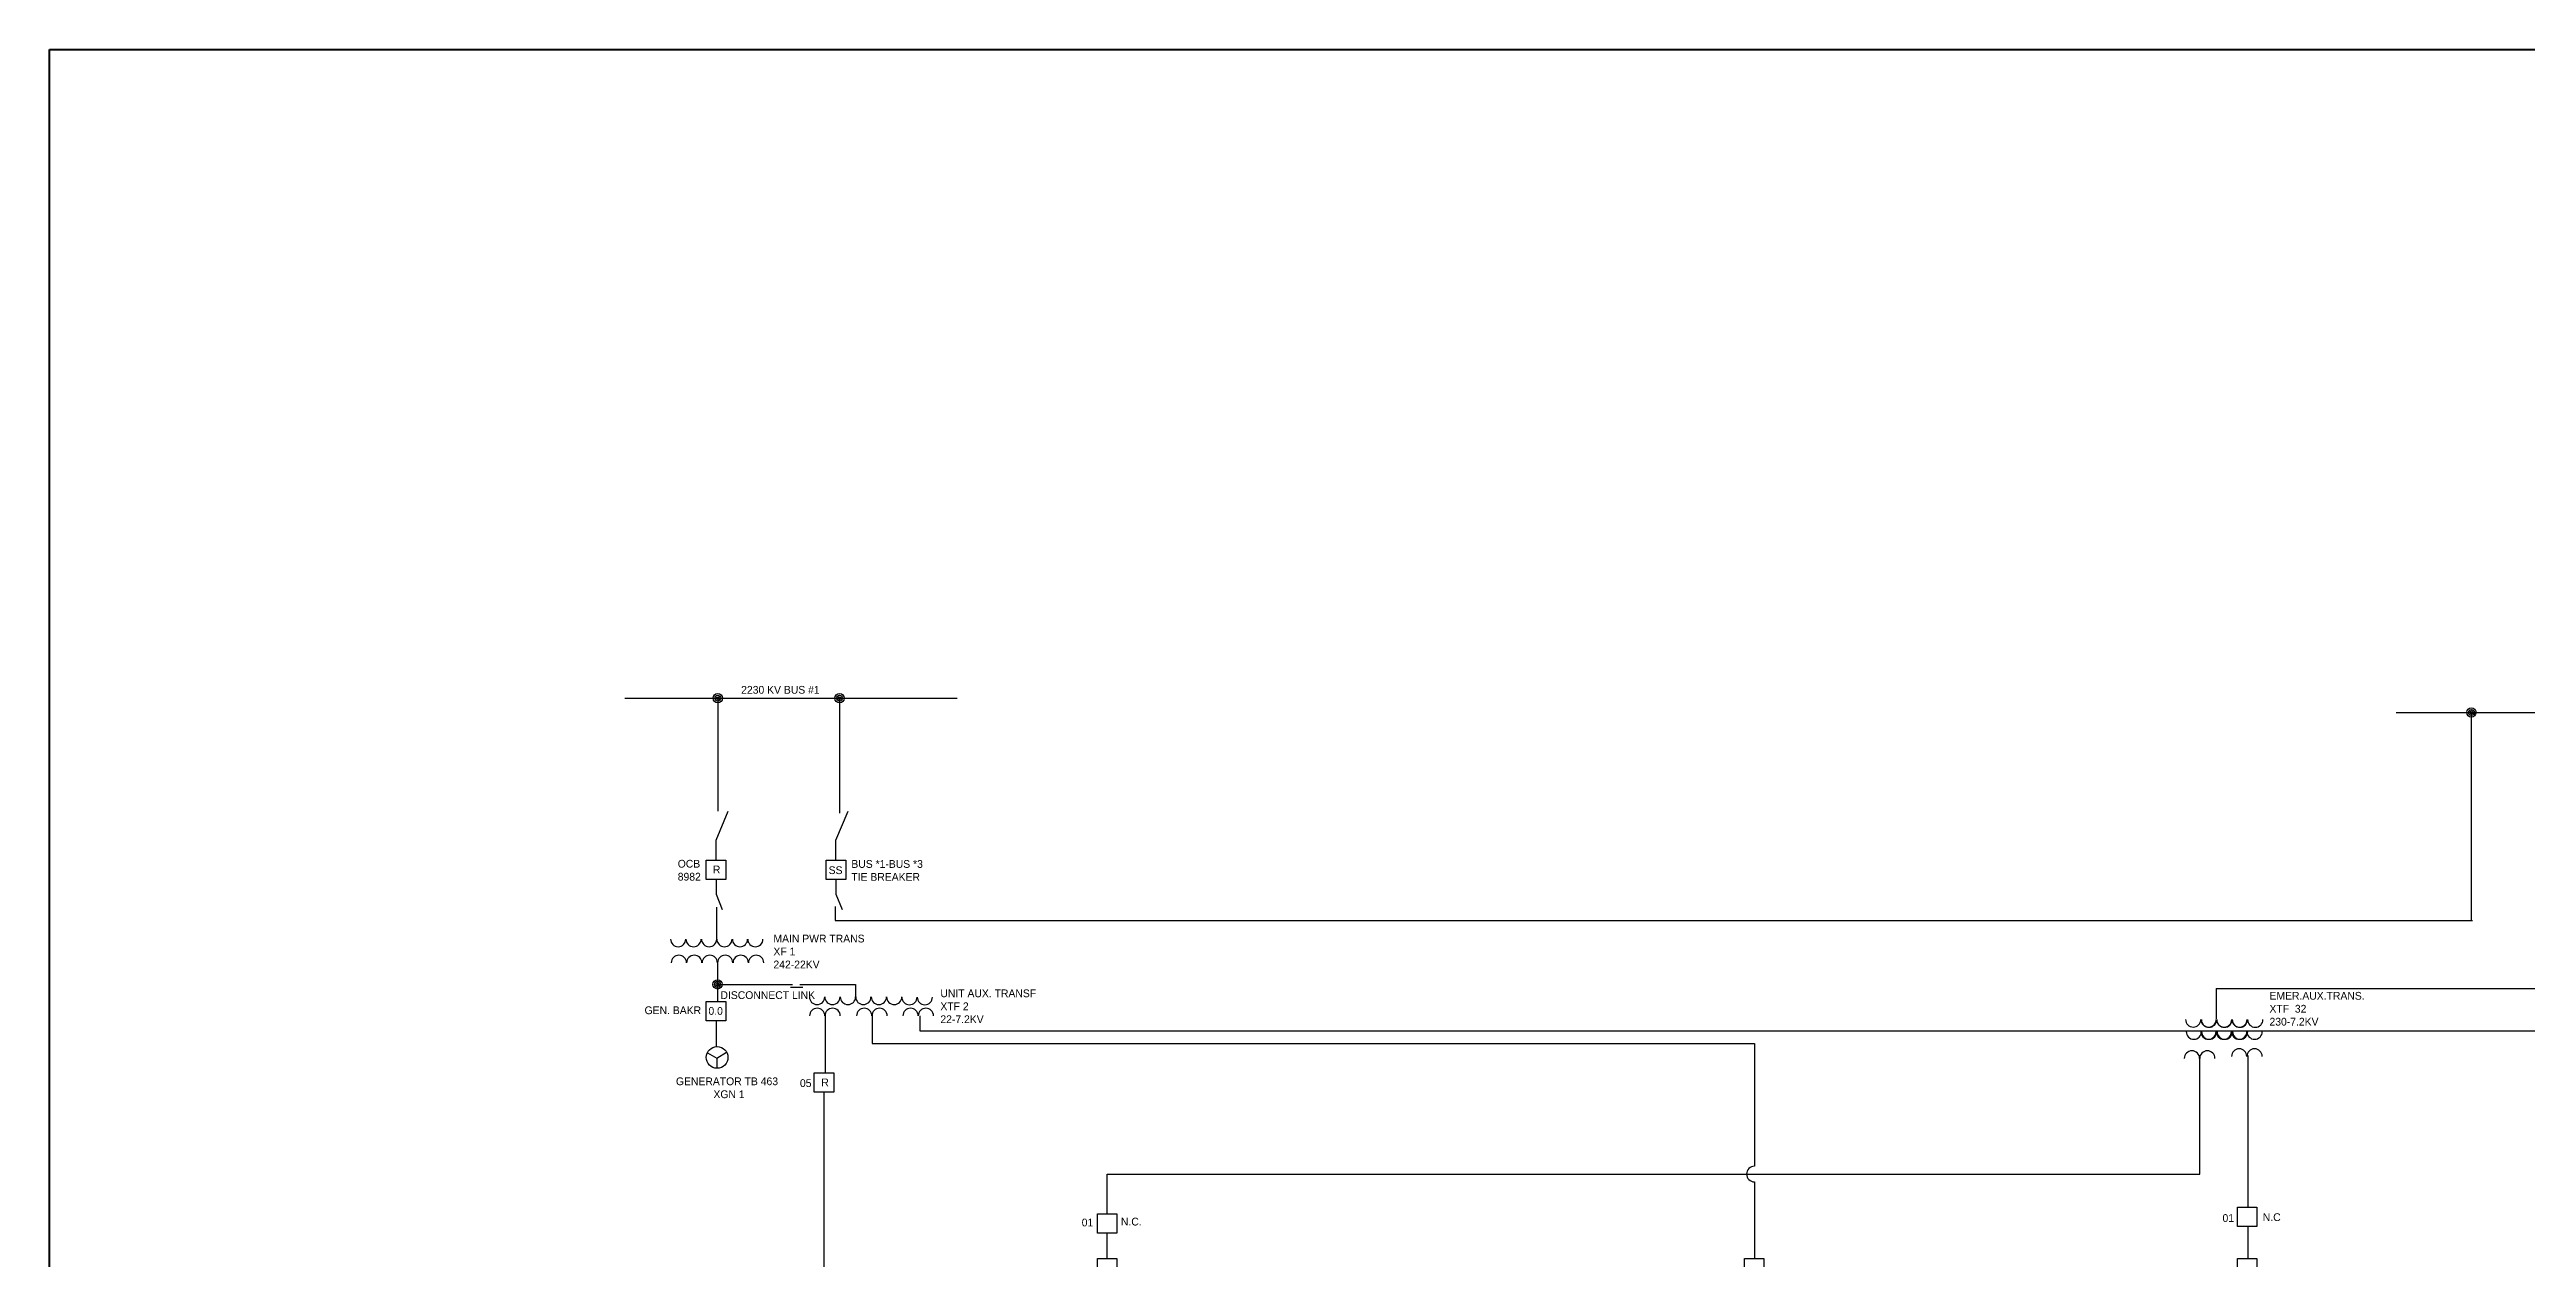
# Model space of a CAD drawing. Header units: millimetres. Extents: x -7 to 317, y -9 to 207.
# Drawn here: x -6.8 to 104.5, y 153 to 207.3 of the extents above; entities that cross this region are included whole.
import ezdxf

# ---------------------------------------------------------------- set-up
doc = ezdxf.new("R2010")
doc.units = ezdxf.units.MM
doc.header["$LTSCALE"] = 4
doc.header["$MEASUREMENT"] = 0
doc.layers.add('SYMS', color=7, linetype='Continuous')
doc.layers.add('WIRES', color=7, linetype='Continuous')
doc.styles.add('WD', font='romans.shx')

# ---------------------------------------------------------------- blocks, each defined once
blk = doc.blocks.new('TF')
for centre in [(51.836, 188.581), (51.935, 188.581)]:
    blk.add_arc(centre, 0.0492, 0, 180)
blk = doc.blocks.new('HGF')
for p in [(6.725, 0.277), (6.924, 0.277)]:
    blk.add_blockref('TF', p)
blk = doc.blocks.new('WDDOT')
for radius in [0.03, 0.0187, 0.00929]:
    blk.add_circle((0, 0), radius)
blk = doc.blocks.new('VT0_01')
for p, q in [((-0.0625, 0.0625), (0.0625, 0.0625)), ((-0.0625, -0.0625), (-0.0625, 0.0625)), ((0.0625, 0.0625), (0.0625, -0.0625)), ((0.0625, -0.0625), (-0.0625, -0.0625))]:
    blk.add_line(p, q)
at = {"style": 'WD', "flags": 1}
for tag, p in [('X4TERM01', (-0.0625, 0)), ('X2TERM01', (0, 0.0625)), ('X1TERM01', (0.0625, 0)), ('X8TERM01', (0, -0.0625))]:
    blk.add_attdef(tag, p, '', height=0.01, dxfattribs=at)
blk = doc.blocks.new('NJH')
at = {"rotation": 180}
for p in [(99.697, 378.272), (99.896, 378.272)]:
    blk.add_blockref('HGF', p, dxfattribs=at)
blk = doc.blocks.new('HT0_02')
blk.add_circle((0, 0), 0.0699)
at = {"style": 'WD', "flags": 1}
for tag, p in [('X4TERM01', (-0.07, 0)), ('X2TERM01', (0, 0.07)), ('X1TERM01', (0.07, 0)), ('X8TERM01', (0, -0.07))]:
    blk.add_attdef(tag, p, '', height=0.01, dxfattribs=at)

msp = doc.modelspace()

# ---------------------------------------------------------------- linework, layer by layer
for p, q in [((22.76, 162.27), (23.17, 162.03)), ((23.17, 162.03), (23.61, 162.29)), ((23.17, 162.03), (23.17, 161.57))]:
    msp.add_line(p, q)
at = {"color": 5, "lineweight": 40}
msp.add_lwpolyline([(-6.8, 207.32), (317.41, 207.32), (317.41, -8.59), (-6.8, -8.59)], close=True, dxfattribs=at)
at = {"layer": 'WIRES'}
for p, q in [((19.04, 178.19), (33.97, 178.19)), ((23.22, 178.19), (23.22, 173.12)), ((28.69, 178.19), (28.69, 173.02)), ((98.62, 177.55), (107.04, 177.55)), ((102, 168.2), (102, 177.5)), ((23.14, 171.81), (23.68, 173.12)), ((28.53, 171.81), (29.07, 173.12)), ((23.14, 170.92), (23.14, 171.81)), ((28.53, 170.92), (28.53, 171.81)), ((23.14, 170.05), (23.14, 169.39)), ((23.14, 169.39), (23.42, 168.7)), ((28.53, 170.05), (28.53, 169.39)), ((28.53, 169.39), (28.81, 168.7)), ((23.16, 168.81), (23.16, 167.35)), ((28.5, 168.83), (28.5, 168.2)), ((28.5, 168.2), (102.05, 168.2)), ((23.21, 166.36), (23.21, 164.6)), ((23.21, 165.34), (26.58, 165.34)), ((26.49, 165.21), (27.04, 165.21)), ((26.9, 165.34), (29.41, 165.34)), ((29.41, 165.34), (29.41, 164.78)), ((90.53, 165.16), (128.42, 165.16)), ((90.53, 165.16), (90.53, 163.79)), ((23.14, 163.7), (23.14, 162.55)), ((28.04, 163.96), (28.04, 161.36)), ((30.16, 164.02), (30.16, 162.68)), ((32.29, 163.93), (32.29, 163.25)), ((30.16, 162.68), (69.79, 162.68)), ((32.29, 163.25), (125.48, 163.25)), ((69.79, 162.68), (69.79, 157.17)), ((89.8, 156.82), (89.8, 162.09)), ((91.96, 162.15), (91.96, 155.33)), ((27.99, 160.5), (27.99, 148.91)), ((40.71, 155.04), (40.71, 156.82)), ((40.71, 156.82), (89.8, 156.82)), ((69.79, 156.47), (69.79, 153.03)), ((40.71, 153.03), (40.71, 154.16)), ((91.96, 154.46), (91.96, 153.03))]:
    msp.add_line(p, q, dxfattribs=at)
msp.add_arc((69.79, 156.82), 0.349, 90, 270, dxfattribs=at)

# ---------------------------------------------------------------- block references
at = {"xscale": 6.976589873819913, "yscale": 6.976589873819913, "zscale": 6.976589873819913}
for name, p in [('NJH', (-263.47, -1154.09)), ('NJH', (-257.23, -1156.69)), ('TF', (-333.95, -1151.73)), ('TF', (-331.84, -1151.73)), ('TF', (-329.76, -1151.73)), ('TF', (-272.19, -1153.64)), ('TF', (-270.07, -1153.55))]:
    msp.add_blockref(name, p, dxfattribs=at)
at = {"xscale": 6.976589873819913, "yscale": 6.976589873819913, "zscale": 6.976589873819913, "rotation": 180}
for name, p in [('NJH', (309.85, 1487.77)), ('TF', (394.16, 1480.42)), ('HGF', (500.14, 1481.35)), ('HGF', (500.85, 1481.34)), ('HGF', (500.17, 1480.8)), ('HGF', (500.82, 1480.8))]:
    msp.add_blockref(name, p, dxfattribs=at)
at = {"layer": 'SYMS', "xscale": 6.976589873819913, "yscale": 6.976589873819913, "zscale": 6.976589873819913}
for name, p in [('WDDOT', (23.22, 178.19)), ('WDDOT', (28.69, 178.19)), ('WDDOT', (102, 177.55)), ('VT0_01', (23.14, 170.48)), ('VT0_01', (28.53, 170.48)), ('WDDOT', (23.21, 165.34)), ('VT0_01', (23.14, 164.14)), ('HT0_02', (23.19, 162.06)), ('VT0_01', (27.99, 160.93)), ('VT0_01', (40.71, 154.6)), ('VT0_01', (91.93, 154.9)), ('VT0_01', (40.71, 152.6)), ('VT0_01', (69.78, 152.6)), ('VT0_01', (91.93, 152.6))]:
    msp.add_blockref(name, p, dxfattribs=at)

# ---------------------------------------------------------------- texts
at = {"attachment_point": 1}
for s, insert, char_height in [('2230 KV BUS #1', (24.27, 178.74), 0.3488), ('OCB\\P8982', (21.42, 170.93), 0.349), ('R', (23, 170.67), 0.349), ('SS', (28.2, 170.64), 0.349), ('BUS *1-BUS *3\\PTIE BREAKER', (29.22, 170.92), 0.3488), ('MAIN PWR TRANS\\PXF 1\\P242-22KV', (25.72, 167.57), 0.3488), ('DISCONNECT LINK', (23.34, 165.03), 0.3488), ('UNIT AUX. TRANSF\\PXTF 2\\P22-7.2KV', (33.22, 165.11), 0.3488), ('EMER.AUX.TRANS.\\PXTF  32\\P230-7.2KV', (92.93, 165), 0.3488), ('GEN. BAKR', (19.93, 164.35), 0.349), ('0.0', (22.8, 164.32), 0.349), ('GENERATOR TB 463\\P             XGN 1', (21.34, 161.16), 0.3488), ('05', (26.91, 161.08), 0.349), ('R', (27.87, 161.11), 0.349), ('01', (39.57, 154.82), 0.349), ('N.C.', (41.33, 154.86), 0.349), ('01', (90.82, 155.02), 0.349), ('N.C', (92.63, 155.06), 0.349)]:
    msp.add_mtext_dynamic_manual_height_columns(s, width=9.681, gutter_width=260.22, heights=[0], dxfattribs=dict(at, insert=insert, char_height=char_height))

doc.saveas('drawing.dxf')
